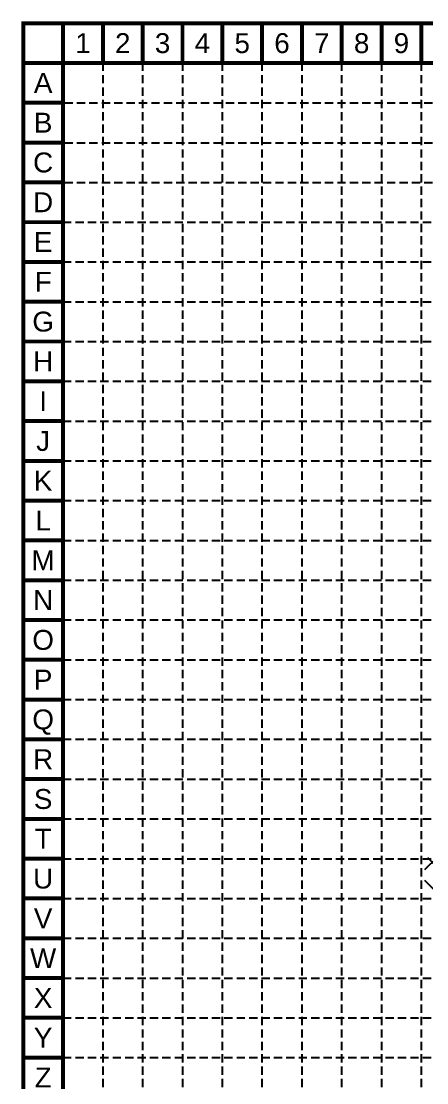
# Model space of a CAD drawing. Header units: feet. Extents: x 5163 to 12107, y -224 to 4120.
# Drawn here: x 5163 to 6266, y 1230 to 4120 of the extents above; entities that cross this region are included whole.
import ezdxf
from ezdxf.enums import TextEntityAlignment as Align

# ---------------------------------------------------------------- set-up
doc = ezdxf.new("R2010")
doc.units = ezdxf.units.FT
doc.linetypes.add('2003004C-A$0$BOUNDARY2', pattern=[1.3125, 1, -0.0625, 0.0625, -0.0625, 0.0625, -0.0625])
doc.linetypes.add('HIDDEN', pattern=[0.375, 0.25, -0.125])
for name, color, linetype in [('2003004C-A$0$3A-BND', 6, '2003004C-A$0$BOUNDARY2'), ('2003004C-A$0$3A-WELL_ROAD', 1, 'Continuous'), ('2003004C-A$0$BND-WELL#1', 6, 'Continuous'), ('2003004C-A$0$XWTP', 15, 'Continuous'), ('BASE', 7, 'Continuous'), ('grid', 254, 'Continuous')]:
    doc.layers.add(name, color=color, linetype=linetype)
doc.styles.get("Standard").update_dxf_attribs({"font": 'ARIAL.TTF'})

msp = doc.modelspace()

# ---------------------------------------------------------------- linework, layer by layer
at = {"layer": '2003004C-A$0$3A-BND', "color": 7, "linetype": 'Continuous'}
msp.add_lwpolyline([(6260.9, 1780.1), (6843.9, 1206.4, -0.154787)], format="xyb", dxfattribs=at)
at = {"layer": '2003004C-A$0$3A-WELL_ROAD', "color": 7, "linetype": 'Continuous'}
msp.add_line((6261.6, 1810.2), (6329.4, 1876.4), dxfattribs=at)
at = {"layer": '2003004C-A$0$BND-WELL#1', "color": 7, "linetype": 'Continuous', "ltscale": 0.01}
msp.add_lwpolyline([(6268.3, 1842.9), (6869.1, 1252.1), (6833.8, 1216.7), (6260.9, 1780.1)], dxfattribs=at)
at = {"layer": '2003004C-A$0$XWTP', "color": 7, "linetype": 'Continuous'}
msp.add_line((6333.1, 1709.3), (6260.9, 1780.2), dxfattribs=at)
at = {"layer": 'BASE', "const_width": 10.8}
for points in [[(5168.4, -218.4), (12101.8, -218.4), (12101.8, 4114.9), (5168.4, 4114.9)], [(5276.8, -110.1), (11993.4, -110.1), (11993.4, 4006.6), (5276.8, 4006.6)]]:
    msp.add_lwpolyline(points, close=True, dxfattribs=at)
for points in [[(5276.8, 4006.6), (5276.8, 4114.9)], [(5385.1, 4006.6), (5385.1, 4114.9)], [(5493.4, 4006.6), (5493.4, 4114.9)], [(5601.8, 4006.6), (5601.8, 4114.9)], [(5710.1, 4006.6), (5710.1, 4114.9)], [(5818.4, 4006.6), (5818.4, 4114.9)], [(5926.8, 4006.6), (5926.8, 4114.9)], [(6035.1, 4006.6), (6035.1, 4114.9)], [(6143.4, 4006.6), (6143.4, 4114.9)], [(6251.8, 4006.6), (6251.8, 4114.9)], [(5276.8, 4006.6), (5168.4, 4006.6)], [(5276.8, 3898.2), (5168.4, 3898.2)], [(5276.8, 3789.9), (5168.4, 3789.9)], [(5276.8, 3681.6), (5168.4, 3681.6)], [(5276.8, 3573.2), (5168.4, 3573.2)], [(5276.8, 3464.9), (5168.4, 3464.9)], [(5276.8, 3356.6), (5168.4, 3356.6)], [(5276.8, 3248.2), (5168.4, 3248.2)], [(5276.8, 3139.9), (5168.4, 3139.9)], [(5276.8, 3031.6), (5168.4, 3031.6)], [(5276.8, 2923.2), (5276.8, 3031.6)], [(5276.8, 2923.2), (5168.4, 2923.2)], [(5276.8, 2814.9), (5168.4, 2814.9)], [(5276.8, 2706.6), (5168.4, 2706.6)], [(5276.8, 2598.2), (5168.4, 2598.2)], [(5276.8, 2489.9), (5168.4, 2489.9)], [(5276.8, 2381.6), (5168.4, 2381.6)], [(5276.8, 2273.2), (5168.4, 2273.2)], [(5276.8, 2164.9), (5168.4, 2164.9)], [(5276.8, 2056.6), (5168.4, 2056.6)], [(5276.8, 1948.2), (5168.4, 1948.2)], [(5276.8, 1839.9), (5168.4, 1839.9)], [(5276.8, 1731.6), (5168.4, 1731.6)], [(5276.8, 1623.2), (5168.4, 1623.2)], [(5276.8, 1514.9), (5168.4, 1514.9)], [(5276.8, 1406.6), (5168.4, 1406.6)], [(5276.8, 1298.2), (5168.4, 1298.2)]]:
    msp.add_lwpolyline(points, dxfattribs=at)
at = {"layer": 'grid', "color": 252, "linetype": 'HIDDEN', "ltscale": 90}
for p, q in [((5384.8, 4007.6), (5384.8, 214.4)), ((5493.1, 4007.6), (5493.1, 214.4)), ((5601.4, 4007.6), (5601.4, 214.4)), ((5709.8, 4007.6), (5709.8, 214.4)), ((5818.1, 4007.6), (5818.1, 214.4)), ((5926.4, 4007.6), (5926.4, 214.4)), ((6034.8, 4007.6), (6034.8, 214.4)), ((6143.1, 4007.6), (6143.1, 214.4)), ((6251.4, 4007.6), (6251.4, 214.4)), ((5280.8, 3897.9), (11997.4, 3897.9)), ((5280.8, 3789.6), (11997.4, 3789.6)), ((5280.8, 3681.2), (11997.4, 3681.2)), ((5276.8, 3573.2), (11993.4, 3573.2)), ((5276.8, 3464.9), (11993.4, 3464.9)), ((5276.8, 3356.6), (11993.4, 3356.6)), ((5276.8, 3248.2), (11993.4, 3248.2)), ((5276.8, 3139.9), (11993.4, 3139.9)), ((5276.8, 3031.6), (11993.4, 3031.6)), ((5276.8, 2923.2), (11993.4, 2923.2)), ((5276.8, 2814.9), (11993.4, 2814.9)), ((5276.8, 2706.6), (11993.4, 2706.6)), ((5276.8, 2598.2), (11993.4, 2598.2)), ((5276.8, 2489.9), (11993.4, 2489.9)), ((5276.8, 2381.6), (11993.4, 2381.6)), ((5276.8, 2273.2), (11993.4, 2273.2)), ((5276.8, 2164.9), (11993.4, 2164.9)), ((5276.8, 2056.6), (11993.4, 2056.6)), ((5276.8, 1948.2), (11993.4, 1948.2)), ((5276.8, 1839.9), (11993.4, 1839.9)), ((5276.8, 1731.6), (11993.4, 1731.6)), ((5276.8, 1623.2), (11993.4, 1623.2)), ((5276.8, 1514.9), (11993.4, 1514.9)), ((5276.8, 1406.6), (11993.4, 1406.6)), ((5276.8, 1298.2), (11993.4, 1298.2))]:
    msp.add_line(p, q, dxfattribs=at)

# ---------------------------------------------------------------- texts
at = {"layer": 'BASE'}
for s, p in [('1', (5330.9, 4060.7)), ('2', (5439.3, 4060.7)), ('3', (5547.6, 4060.7)), ('4', (5655.9, 4060.7)), ('5', (5764.3, 4060.7)), ('6', (5872.6, 4060.7)), ('7', (5980.9, 4060.7)), ('8', (6089.3, 4060.7)), ('9', (6197.6, 4060.7)), ('A', (5222.6, 3952.4)), ('B', (5222.6, 3844.1)), ('C', (5222.6, 3735.7)), ('D', (5222.6, 3627.4)), ('E', (5222.6, 3519.1)), ('F', (5222.6, 3410.7)), ('G', (5222.6, 3302.4)), ('H', (5222.6, 3194.1)), ('I', (5222.6, 3085.7)), ('J', (5222.6, 2977.4)), ('K', (5222.6, 2869.1)), ('L', (5222.6, 2760.7)), ('M', (5222.6, 2652.4)), ('N', (5222.6, 2544.1)), ('O', (5222.6, 2435.7)), ('P', (5222.6, 2327.4)), ('Q', (5222.6, 2219.1)), ('R', (5222.6, 2110.7)), ('S', (5222.6, 2002.4)), ('T', (5222.6, 1894.1)), ('U', (5222.6, 1785.7)), ('V', (5222.6, 1677.4)), ('W', (5222.6, 1569.1)), ('X', (5222.6, 1460.7)), ('Y', (5222.6, 1352.4)), ('Z', (5222.6, 1244.1))]:
    msp.add_text(s, height=54.2, dxfattribs=at).set_placement(p, align=Align.MIDDLE_CENTER)

doc.saveas('drawing.dxf')
